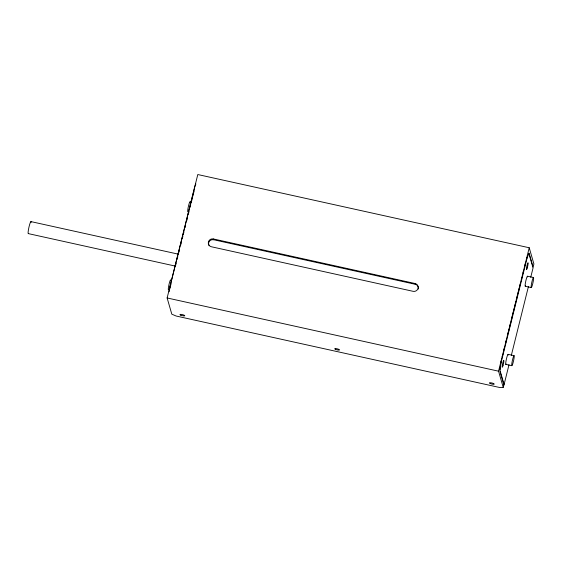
<?xml version="1.0" encoding="UTF-8"?>
<svg xmlns="http://www.w3.org/2000/svg" width="562" height="562" viewBox="0 0 562 562"><rect width="100%" height="100%" fill="white"/><g stroke="black" fill="none" stroke-linecap="round" stroke-linejoin="round"><path stroke-width="0.84" d="M169.134 291.776L169.71 287.723L194.944 186.162L195.885 183.957M499.871 369.873L501.142 360.944M527.212 257.515L501.009 362.975L499.969 370.281L504.009 384.26L503.229 387.38L499.513 387.464L176.075 316.006L171.803 314.158L167.125 297.965L197.796 174.536L529.228 247.758L533.9 263.95L533.12 267.076L529.088 253.097L526.376 259.384M169.794 288.903L171.059 283.796M175.499 265.938L176.131 263.388M177.192 259.131L177.824 256.581M178.878 252.331L179.517 249.781M180.571 245.524L181.203 242.974M182.264 238.724L182.896 236.173M183.317 234.473L183.95 231.916M185.01 227.666L185.643 225.116M186.696 220.859L187.336 218.309M188.389 214.059L189.022 211.509M190.082 207.252L190.715 204.701M191.136 203.001L192.408 197.901M192.829 196.194L194.094 191.094M503.229 387.38L498.557 371.187L529.228 247.758M502.196 356.708L502.821 354.172M503.875 349.943L504.507 347.4M505.554 343.171L506.186 340.628M507.872 333.863L509.13 328.784M509.551 327.091L510.816 322.012M511.237 320.319L512.495 315.24M512.916 313.547L514.181 308.475M514.602 306.782L515.86 301.703M516.281 300.01L517.546 294.931M517.967 293.238L519.225 288.158M519.646 286.465L520.279 283.929M521.332 279.7L521.957 277.157M523.011 272.928L523.644 270.385M524.69 266.156L525.322 263.62M508.996 364.766L503.931 385.146L499.99 371.489M511.315 355.423L528.406 286.641M530.725 277.305L533.05 267.962L528.87 253.504M527.528 276.216L533.521 277.537A5.149 0.611 -77.5 0 1 532.263 285.426A5.149 0.611 -77.5 0 1 531.343 284.688A5.149 0.611 -77.5 0 1 533.521 277.537M525.245 286.241L531.231 287.561M213.377 238.962L415.03 283.508A4.117 3.997 -16.1 0 1 418.058 288.299A4.117 3.997 -16.1 0 1 413.091 291.32L211.438 246.774A4.117 3.997 -16.1 0 1 208.418 241.983A4.117 3.997 -16.1 0 1 213.377 238.962L213.602 239.735A4.117 3.997 -16.1 0 0 209.12 245.777M213.602 239.735L415.255 284.281A4.117 3.997 -16.1 0 1 418.276 289.072M30.868 221.59L178.252 254.15M28.36 233.623L174.887 266.002M508.118 354.334L514.111 355.662A5.149 0.611 -77.5 0 1 512.853 363.544A5.149 0.611 -77.5 0 1 511.933 362.806A5.149 0.611 -77.5 0 1 514.111 355.662M505.828 364.359L511.82 365.679M167.125 297.965L498.557 371.187M415.03 283.508L415.255 284.281M28.564 233.406A6.175 0.738 -77.5 0 1 29.048 226.781A6.175 0.738 -77.5 0 1 31.128 222.482M188.045 211.579A5.149 0.611 -77.5 0 1 188.523 205.868A5.149 0.611 -77.5 0 1 190.23 202.411M168.944 289.107A5.149 0.611 -77.5 0 1 168.853 285.166A5.149 0.611 -77.5 0 1 170.806 280.171M506.2 364.007A5.149 0.611 -77.5 0 1 506.439 358.921A5.149 0.611 -77.5 0 1 508.238 355.079M525.611 285.882A5.149 0.611 -77.5 0 1 525.849 280.803A5.149 0.611 -77.5 0 1 527.648 276.954M502.99 365.616A3.498 0.414 -77.5 0 0 503.777 360.39A3.498 0.414 -77.5 0 0 502.288 365.419A3.498 0.414 -77.5 0 0 502.99 365.616M527.254 267.962A3.498 0.414 -77.5 0 0 528.041 262.742A3.498 0.414 -77.5 0 0 526.552 267.772A3.498 0.414 -77.5 0 0 527.254 267.962M490.254 383.544A2.473 0.527 14 0 0 494.188 384.169A2.473 0.527 14 0 0 491.055 382.813A2.473 0.527 14 0 0 490.254 383.544M335.521 349.36A2.473 0.527 14 0 0 339.455 349.986A2.473 0.527 14 0 0 336.315 348.63A2.473 0.527 14 0 0 335.521 349.36M180.788 315.177A2.473 0.527 14 0 0 184.722 315.802A2.473 0.527 14 0 0 181.582 314.446A2.473 0.527 14 0 0 180.788 315.177"/></g></svg>
